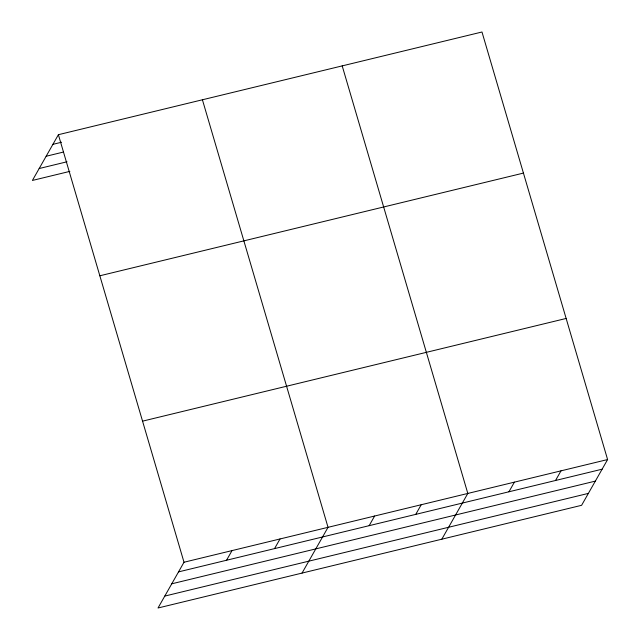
<?xml version="1.0" encoding="UTF-8"?>
<svg xmlns="http://www.w3.org/2000/svg" width="640" height="640" viewBox="0 0 640 640"><rect width="100%" height="100%" fill="white"/><g stroke="black" fill="none" stroke-linecap="round" stroke-linejoin="round"><path stroke-width="0.96" d="M58.392 134.696L184.008 562.24L158.016 608L581.608 505.304L607.6 459.552L481.984 32L58.392 134.696L32.4 180.448L69.848 171.376M226.536 560.248L232.016 550.608M274.544 548.608L280.024 538.968M302.04 573.088L328.032 527.328L202.416 99.776M369.144 525.672L374.624 516.032M415.744 514.376L421.224 504.736M441.824 539.192L467.816 493.44L342.2 65.888M508.928 491.784L514.408 482.144M555.528 480.488L561.008 470.848M52.912 144.336L61.56 142.24M46.144 156.256L63.424 152.064M39.168 168.536L67.016 161.784M99.848 275.784L523.432 173.088M142.56 421.152L566.144 318.456M184.008 562.24L607.6 459.552M178.536 571.888L602.12 469.192M171.76 583.808L595.352 481.112M164.784 596.08L588.376 493.392"/></g></svg>
